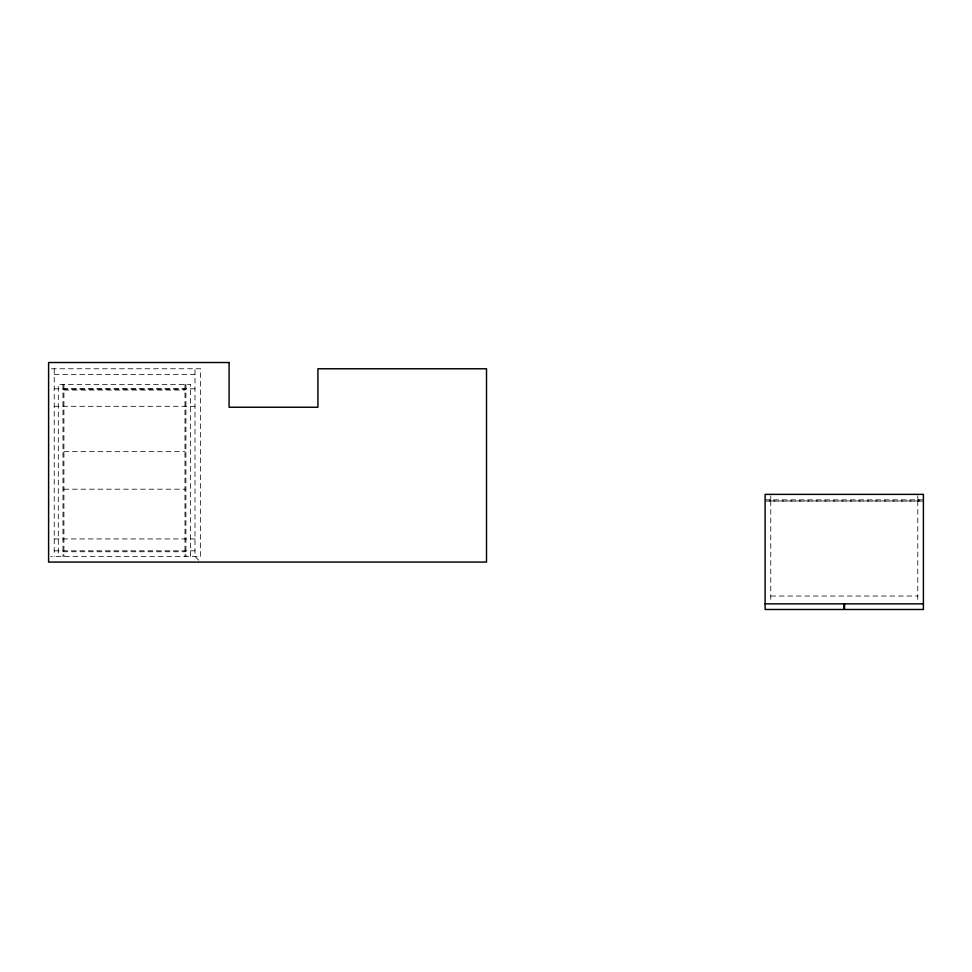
<?xml version="1.0" encoding="UTF-8"?>
<svg xmlns="http://www.w3.org/2000/svg" width="972" height="972" viewBox="0 0 972 972"><rect width="100%" height="100%" fill="white"/><g stroke="black" fill="none" stroke-linecap="round" stroke-linejoin="round"><path stroke-width="0.73" stroke-dasharray="4.86 3.65" d="M51.419 368.777L200.621 368.777L200.621 556.458L50.738 556.458M54.225 374.402L194.983 374.402M54.225 388.8L194.983 388.8M62.986 389.104L185.919 389.104M63.921 390.039L184.984 390.039M54.225 406.308L194.983 406.308M63.921 451.664L184.984 451.664M63.921 489.195L184.984 489.195M765.122 499.851L923.4 499.851M765.122 501.102L923.4 501.102M54.225 538.938L194.983 538.938M54.225 550.82L194.983 550.82M62.986 551.756L185.919 551.756M770.76 596.03L917.775 596.03M198.738 560.2L194.983 556.458L194.983 368.777M919.026 499.851L919.026 501.102M918.71 499.997L918.71 500.945L769.812 500.945L769.812 499.997M917.775 495.744L917.775 499.997M917.775 500.945L917.775 600.83M770.76 495.744L770.76 499.997M770.76 500.945L770.76 600.83M769.508 499.851L769.508 501.102M190.609 556.458L190.609 384.414L58.296 384.414L58.296 556.458M185.919 384.414L185.919 556.458M184.984 384.414L184.984 556.458M63.921 384.414L63.921 556.458M62.986 384.414L62.986 556.458M54.225 368.777L54.225 556.458"/><path stroke-width="1.46" d="M765.122 603.855L923.4 603.855M844.571 603.855L844.571 609.48L923.4 609.48L923.4 494.371L765.122 494.371L765.122 609.48L843.951 609.48L843.951 603.855M229.088 362.52L48.6 362.52L48.6 562.083L486.51 562.083L486.51 368.777L317.917 368.777L317.917 407.244L229.088 407.244L229.088 362.52"/></g></svg>
